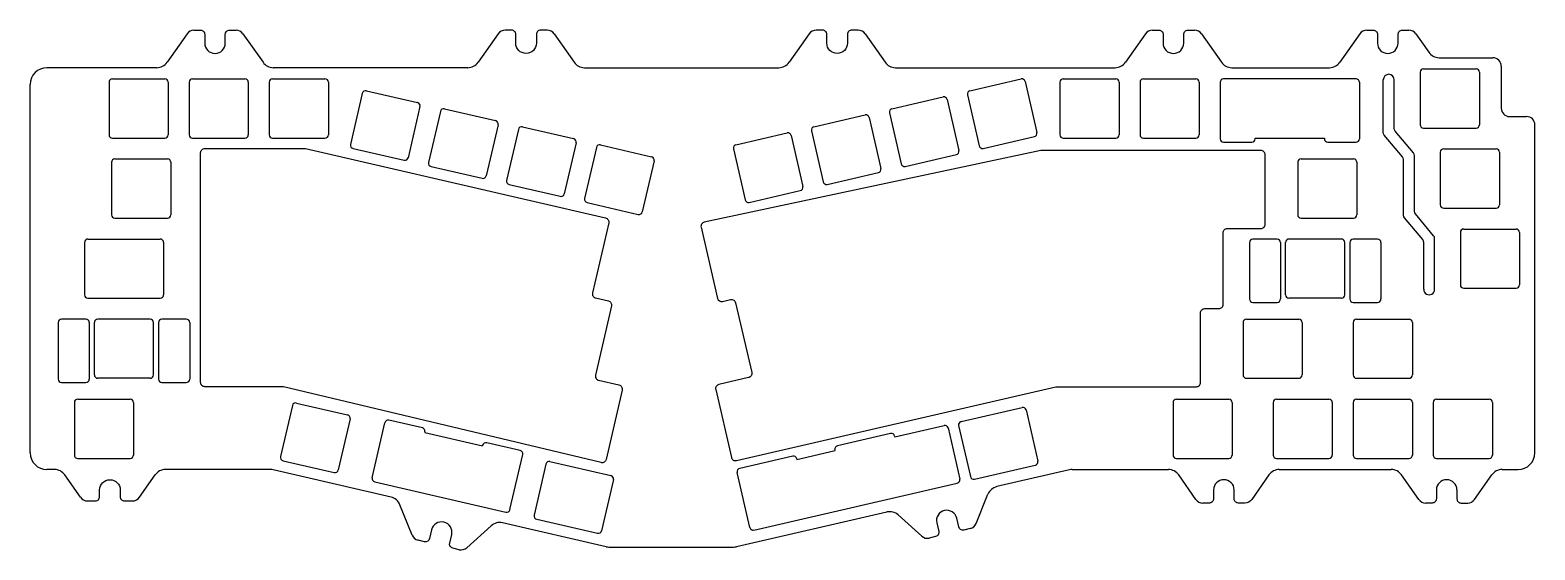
# Model space of a CAD drawing. Header units: millimetres. Extents: x -3243 to -2885, y -921 to -798.
import ezdxf

# ---------------------------------------------------------------- set-up
doc = ezdxf.new("R2010")
doc.units = ezdxf.units.MM

msp = doc.modelspace()

# ---------------------------------------------------------------- linework, layer by layer
for p, q in [((-3206.1, -798.45), (-3210.86, -805.26)), ((-3192.8, -798.45), (-3188.03, -805.26)), ((-3132.1, -798.45), (-3136.86, -805.26)), ((-3118.8, -798.45), (-3114.03, -805.26)), ((-3058.1, -798.45), (-3062.86, -805.26)), ((-3044.8, -798.45), (-3040.03, -805.26)), ((-2978.1, -798.45), (-2982.86, -805.26)), ((-2964.8, -798.45), (-2960.03, -805.26)), ((-2927.1, -798.45), (-2931.86, -805.26)), ((-2913.8, -798.45), (-2910.7, -802.88)), ((-2908.24, -804.16), (-2895.45, -804.16)), ((-3213.32, -806.54), (-3239.45, -806.54)), ((-3139.32, -806.54), (-3185.58, -806.54)), ((-3037.58, -806.54), (-2985.32, -806.54)), ((-2957.58, -806.54), (-2934.32, -806.54)), ((-2912.72, -807.62), (-2912.72, -820.1)), ((-2911.92, -806.82), (-2899.44, -806.82)), ((-2898.64, -807.62), (-2898.64, -820.1)), ((-2893.45, -806.16), (-2893.45, -816.16)), ((-3243.45, -898.14), (-3243.45, -810.54)), ((-3224.67, -810), (-3224.67, -822.48)), ((-3223.87, -809.2), (-3211.39, -809.2)), ((-3210.59, -810), (-3210.59, -822.48)), ((-3205.62, -810), (-3205.62, -822.48)), ((-3204.82, -809.2), (-3192.34, -809.2)), ((-3191.54, -810), (-3191.54, -822.48)), ((-3186.57, -810), (-3186.57, -822.48)), ((-3185.77, -809.2), (-3173.29, -809.2)), ((-3172.49, -810), (-3172.49, -822.48)), ((-3164.41, -812.65), (-3167.22, -824.81)), ((-3163.45, -812.05), (-3151.29, -814.85)), ((-3019.85, -812.02), (-3007.69, -809.21)), ((-3006.73, -809.81), (-3003.92, -821.97)), ((-2998.44, -810), (-2998.44, -822.48)), ((-2997.64, -809.2), (-2985.16, -809.2)), ((-2984.36, -810), (-2984.36, -822.48)), ((-2979.39, -810), (-2979.39, -822.48)), ((-2978.59, -809.2), (-2966.11, -809.2)), ((-2965.31, -810), (-2965.31, -822.48)), ((-2960.34, -810.02), (-2960.34, -823.46)), ((-2928.01, -809.22), (-2959.54, -809.22)), ((-2927.21, -810.02), (-2927.21, -823.46)), ((-3150.69, -815.81), (-3153.5, -827.97)), ((-3038.41, -816.3), (-3026.25, -813.5)), ((-3025.29, -814.1), (-3022.48, -826.26)), ((-3020.45, -812.98), (-3017.64, -825.14)), ((-3145.85, -816.93), (-3148.65, -829.09)), ((-3144.89, -816.33), (-3132.73, -819.14)), ((-3056.97, -820.59), (-3044.81, -817.78)), ((-3043.85, -818.38), (-3041.04, -830.54)), ((-3039.01, -817.26), (-3036.2, -829.42)), ((-2891.45, -818.16), (-2887.45, -818.16)), ((-3223.87, -823.28), (-3211.39, -823.28)), ((-3204.82, -823.28), (-3192.34, -823.28)), ((-3185.77, -823.28), (-3173.29, -823.28)), ((-3132.13, -820.1), (-3134.94, -832.26)), ((-3127.29, -821.22), (-3130.09, -833.38)), ((-3126.33, -820.62), (-3114.17, -823.42)), ((-3075.53, -824.87), (-3063.37, -822.07)), ((-3062.41, -822.67), (-3059.61, -834.83)), ((-3057.57, -821.55), (-3054.76, -833.71)), ((-3016.68, -825.74), (-3004.52, -822.93)), ((-2997.64, -823.28), (-2985.16, -823.28)), ((-2978.59, -823.28), (-2966.11, -823.28)), ((-2911.92, -820.9), (-2899.44, -820.9)), ((-2885.45, -898.14), (-2885.45, -820.16)), ((-3166.62, -825.77), (-3154.46, -828.57)), ((-3113.57, -824.38), (-3116.37, -836.54)), ((-3108.72, -825.5), (-3111.53, -837.66)), ((-3107.76, -824.9), (-3095.6, -827.71)), ((-3076.13, -825.83), (-3073.33, -837.99)), ((-2959.54, -824.26), (-2952.81, -824.26)), ((-2934.74, -824.26), (-2928.01, -824.26)), ((-2907.95, -826.67), (-2907.95, -839.15)), ((-2907.15, -825.87), (-2894.67, -825.87)), ((-2893.87, -826.67), (-2893.87, -839.15)), ((-3224.07, -829.05), (-3224.07, -841.53)), ((-3223.27, -828.25), (-3210.79, -828.25)), ((-3209.99, -829.05), (-3209.99, -841.53)), ((-3148.06, -830.05), (-3135.9, -832.86)), ((-3095, -828.67), (-3097.81, -840.83)), ((-3035.24, -830.02), (-3023.08, -827.22)), ((-2941.88, -829.05), (-2941.88, -841.53)), ((-2941.08, -828.25), (-2928.6, -828.25)), ((-2927.8, -829.05), (-2927.8, -841.53)), ((-3053.8, -834.31), (-3041.64, -831.5)), ((-3129.49, -834.34), (-3117.33, -837.14)), ((-3072.37, -838.59), (-3060.21, -835.79)), ((-3110.93, -838.62), (-3098.77, -841.43)), ((-2907.15, -839.95), (-2894.67, -839.95)), ((-3223.27, -842.33), (-3210.79, -842.33)), ((-2941.08, -842.33), (-2928.6, -842.33)), ((-3230.52, -848.1), (-3230.52, -860.58)), ((-3229.72, -847.3), (-3212.48, -847.3)), ((-3211.68, -848.1), (-3211.68, -860.58)), ((-2953.36, -848.12), (-2953.36, -861.56)), ((-2946.76, -847.32), (-2952.56, -847.32)), ((-2945.96, -848.12), (-2945.96, -861.56)), ((-2944.76, -860.58), (-2944.76, -848.1)), ((-2931.48, -847.3), (-2943.96, -847.3)), ((-2930.68, -860.58), (-2930.68, -848.1)), ((-2929.48, -848.12), (-2929.48, -861.56)), ((-2922.88, -847.32), (-2928.68, -847.32)), ((-2922.08, -848.12), (-2922.08, -861.56)), ((-2903.19, -845.72), (-2903.19, -858.2)), ((-2902.39, -844.92), (-2889.91, -844.92)), ((-2889.11, -845.72), (-2889.11, -858.2)), ((-2902.39, -859), (-2889.91, -859)), ((-3229.72, -861.38), (-3212.48, -861.38)), ((-2952.56, -862.36), (-2946.76, -862.36)), ((-2931.48, -861.38), (-2943.96, -861.38)), ((-2928.68, -862.36), (-2922.88, -862.36)), ((-3214.88, -866.35), (-3227.36, -866.35)), ((-2954.08, -866.35), (-2941.6, -866.35)), ((-2927.88, -866.35), (-2915.4, -866.35)), ((-3236.76, -867.17), (-3236.76, -880.61)), ((-3230.16, -866.37), (-3235.96, -866.37)), ((-3229.36, -867.17), (-3229.36, -880.61)), ((-3228.16, -879.63), (-3228.16, -867.15)), ((-3214.08, -879.63), (-3214.08, -867.15)), ((-3212.88, -867.17), (-3212.88, -880.61)), ((-3206.28, -866.37), (-3212.08, -866.37)), ((-3205.48, -867.17), (-3205.48, -880.61)), ((-2954.88, -867.15), (-2954.88, -879.63)), ((-2940.8, -867.15), (-2940.8, -879.63)), ((-2928.68, -867.15), (-2928.68, -879.63)), ((-2914.6, -867.15), (-2914.6, -879.63)), ((-3214.88, -880.43), (-3227.36, -880.43)), ((-2954.08, -880.43), (-2941.6, -880.43)), ((-2927.88, -880.43), (-2915.4, -880.43)), ((-3235.96, -881.41), (-3230.16, -881.41)), ((-3212.08, -881.41), (-3206.28, -881.41)), ((-3232.92, -886.2), (-3232.92, -898.68)), ((-3232.12, -885.4), (-3219.64, -885.4)), ((-3218.84, -886.2), (-3218.84, -898.68)), ((-3181.05, -886.91), (-3183.86, -899.07)), ((-3180.09, -886.31), (-3167.93, -889.12)), ((-3021.94, -890.71), (-3007.46, -887.36)), ((-2971.54, -886.2), (-2971.54, -898.68)), ((-2970.74, -885.4), (-2958.26, -885.4)), ((-2957.46, -886.2), (-2957.46, -898.68)), ((-2947.73, -886.2), (-2947.73, -898.68)), ((-2946.93, -885.4), (-2934.45, -885.4)), ((-2933.65, -886.2), (-2933.65, -898.68)), ((-2928.68, -886.2), (-2928.68, -898.68)), ((-2927.88, -885.4), (-2915.4, -885.4)), ((-2914.6, -886.2), (-2914.6, -898.68)), ((-2909.63, -886.2), (-2909.63, -898.68)), ((-2908.83, -885.4), (-2896.35, -885.4)), ((-2895.55, -886.2), (-2895.55, -898.68)), ((-3167.33, -890.08), (-3170.14, -902.24)), ((-3162.07, -904.08), (-3159.05, -890.99)), ((-3150.12, -892.23), (-3158.09, -890.39)), ((-3006.5, -887.96), (-3003.7, -900.12)), ((-3038.75, -893.58), (-3051.36, -896.49)), ((-3025.06, -892.25), (-3022.26, -904.39)), ((-3022.54, -891.67), (-3019.73, -903.83)), ((-3126.85, -897.6), (-3134.82, -895.76)), ((-3129.28, -911.66), (-3126.25, -898.56)), ((-3237.63, -902.14), (-3239.45, -902.14)), ((-3232.12, -899.48), (-3219.64, -899.48)), ((-3186.31, -902.14), (-3211.26, -902.14)), ((-3183.26, -900.03), (-3171.1, -902.84)), ((-3120.73, -900.84), (-3123.53, -913)), ((-3119.77, -900.24), (-3105.29, -903.58)), ((-3062.01, -898.95), (-3074.62, -901.86)), ((-3018.78, -904.43), (-3004.3, -901.08)), ((-2995.51, -902.14), (-2972.63, -902.14)), ((-2970.74, -899.48), (-2958.26, -899.48)), ((-2946.93, -899.48), (-2934.45, -899.48)), ((-2946.26, -902.14), (-2919.63, -902.14)), ((-2927.88, -899.48), (-2915.4, -899.48)), ((-2908.83, -899.48), (-2896.35, -899.48)), ((-2893.26, -902.14), (-2889.45, -902.14)), ((-3231.45, -908.74), (-3235.18, -903.42)), ((-3217.45, -908.74), (-3213.72, -903.42)), ((-3157.56, -908.7), (-3185.64, -902.21)), ((-3161.47, -905.04), (-3130.23, -912.25)), ((-3104.69, -904.54), (-3107.49, -916.7)), ((-3072.2, -915.92), (-3075.22, -902.82)), ((-3071.24, -916.52), (-3022.86, -905.35)), ((-2996.18, -902.21), (-3013.46, -906.2)), ((-2966.09, -909.24), (-2970.17, -903.42)), ((-2913.09, -909.24), (-2917.17, -903.42)), ((-2899.8, -909.24), (-2895.72, -903.42)), ((-3018.39, -914.98), (-3015.57, -908)), ((-3152.52, -917.75), (-3155.45, -910.5)), ((-3039.62, -912.24), (-3075.42, -920.51)), ((-3139.57, -920.74), (-3133.75, -915.51)), ((-3106.41, -920.51), (-3131.07, -914.81)), ((-3122.93, -913.96), (-3108.45, -917.3)), ((-3031.34, -917.97), (-3036.94, -912.94)), ((-3105.73, -920.58), (-3076.09, -920.58))]:
    msp.add_line(p, q)
for points in [[(-3204.46, -797.6), (-3202.9, -797.6, -0.414214), (-3201.9, -798.6), (-3201.9, -800.7, 1), (-3197, -800.7), (-3197, -798.6, -0.414214), (-3196, -797.6), (-3194.44, -797.6)], [(-3120.44, -797.6), (-3122, -797.6, 0.414214), (-3123, -798.6), (-3123, -800.7, -1), (-3127.9, -800.7), (-3127.9, -798.6, 0.414214), (-3128.9, -797.6), (-3130.46, -797.6)], [(-3053.9, -800.7), (-3053.9, -798.6, 0.414214), (-3054.9, -797.6), (-3056.46, -797.6)], [(-3046.44, -797.6), (-3048, -797.6, 0.414214), (-3049, -798.6), (-3049, -800.7, -1), (-3053.9, -800.7)], [(-2976.46, -797.6), (-2974.9, -797.6, -0.414214), (-2973.9, -798.6), (-2973.9, -800.7)], [(-2973.9, -800.7, 1), (-2969, -800.7), (-2969, -798.6, -0.414214), (-2968, -797.6), (-2966.44, -797.6)], [(-2925.46, -797.6), (-2923.9, -797.6, -0.414214), (-2922.9, -798.6), (-2922.9, -800.7, 1), (-2918, -800.7), (-2918, -798.6, -0.414214), (-2917, -797.6), (-2915.44, -797.6)], [(-3114.03, -805.26, 0.244698), (-3111.58, -806.54), (-3065.32, -806.54, 0.244698), (-3062.86, -805.26)], [(-2911.91, -859.26), (-2911.91, -848.1, 0.176327), (-2912.14, -847.45), (-2916.48, -842.29, -0.176327), (-2916.71, -841.65), (-2916.71, -828.37, 0.176328), (-2916.94, -827.73), (-2921.28, -822.57, -0.176328), (-2921.51, -821.93), (-2921.51, -809.42)], [(-2909.31, -859.26), (-2909.31, -847.15, 0.176327), (-2909.54, -846.51), (-2913.88, -841.34, -0.176327), (-2914.11, -840.7), (-2914.11, -827.43, 0.176327), (-2914.34, -826.79), (-2918.68, -821.62, -0.176327), (-2918.91, -820.98), (-2918.91, -809.42)], [(-3226.9, -907, -1), (-3222, -907), (-3222, -908.6, 0.414214), (-3221, -909.6), (-3219.09, -909.6)], [(-2948.72, -903.42), (-2952.8, -909.24, -0.244699), (-2954.44, -910.1), (-2956, -910.1, -0.414214), (-2957, -909.1), (-2957, -907)], [(-3229.81, -909.6), (-3227.9, -909.6, 0.414214), (-3226.9, -908.6), (-3226.9, -907)], [(-2961.9, -907), (-2961.9, -909.1, -0.414214), (-2962.9, -910.1), (-2964.45, -910.1)], [(-2908.9, -907), (-2908.9, -909.1, -0.414214), (-2909.9, -910.1), (-2911.45, -910.1)], [(-2904, -907), (-2904, -909.1, 0.414214), (-2903, -910.1), (-2901.44, -910.1)], [(-3027.76, -914.84), (-3027.29, -916.89, -0.414214), (-3028.03, -918.09), (-3029.55, -918.44)], [(-3019.79, -916.18), (-3021.31, -916.53, -0.414213), (-3022.51, -915.78), (-3022.98, -913.74)], [(-3147.92, -916.5), (-3148.4, -918.55, -0.414213), (-3149.59, -919.3), (-3151.12, -918.95)], [(-3141.35, -921.2), (-3142.87, -920.85, -0.414214), (-3143.62, -919.65), (-3143.15, -917.61)]]:
    msp.add_lwpolyline(points, format="xyb")
for points in [[(-2952.01, -823.46), (-2952.01, -823.28), (-2935.54, -823.28), (-2935.54, -823.46)], [(-3149.52, -893.19), (-3149.56, -893.36), (-3135.82, -896.53), (-3135.78, -896.36)], [(-3037.79, -894.18), (-3037.75, -894.36), (-3026.02, -891.65)], [(-3061.05, -899.55), (-3061.01, -899.73), (-3051.92, -897.63), (-3051.96, -897.45)]]:
    msp.add_lwpolyline(points)
for points in [[(-3201.87, -882.43, -0.414214), (-3202.87, -881.43), (-3202.87, -826.76, -0.414214), (-3201.87, -825.76), (-3178.15, -825.76, -0.056784), (-3177.92, -825.79), (-3106.55, -842.27, -0.414214), (-3105.8, -843.46), (-3109.65, -860.12, 0.414214), (-3108.9, -861.32), (-3105.88, -862.01, -0.414214), (-3105.13, -863.21), (-3108.94, -879.7, 0.414214), (-3108.19, -880.9), (-3103.35, -882.02, -0.414214), (-3102.6, -883.22), (-3106.41, -899.74, -0.416374), (-3107.62, -900.49), (-3183.2, -882.45, 0.058633), (-3183.43, -882.43)], [(-3002.8, -826.25, 0.052408), (-3003.01, -826.27), (-3083.06, -843.28, 0.419335), (-3083.82, -844.49), (-3079.91, -861.41, 0.414213), (-3078.72, -862.16), (-3076.82, -861.72, -0.414213), (-3075.62, -862.47), (-3071.78, -879.09, -0.414214), (-3072.53, -880.28), (-3079.59, -881.91, 0.414214), (-3080.34, -883.11), (-3076.61, -899.25, 0.414214), (-3075.41, -900), (-2999.39, -882.45, -0.056784), (-2999.17, -882.43), (-2965.99, -882.43, 0.414214), (-2964.99, -881.43), (-2964.99, -864.86, -0.414214), (-2963.99, -863.86), (-2960.63, -863.86, 0.414214), (-2959.63, -862.86), (-2959.63, -845.81, -0.414214), (-2958.63, -844.81), (-2950.62, -844.81, 0.414214), (-2949.62, -843.81), (-2949.62, -827.25, 0.414214), (-2950.62, -826.25)]]:
    msp.add_lwpolyline(points, format="xyb", close=True)
for centre, radius, start, end in [((-3204.46, -799.6), 2, 90, 145), ((-3194.44, -799.6), 2, 35, 90), ((-3130.46, -799.6), 2, 90, 145), ((-3120.44, -799.6), 2, 35, 90), ((-3056.46, -799.6), 2, 90, 145), ((-3046.44, -799.6), 2, 35, 90), ((-2976.46, -799.6), 2, 90, 145), ((-2966.44, -799.6), 2, 35, 90), ((-2925.46, -799.6), 2, 90, 145), ((-2915.44, -799.6), 2, 35, 90), ((-3213.32, -803.54), 3, 270, 325), ((-3185.58, -803.54), 3, 215, 270), ((-3139.32, -803.54), 3, 270, 325), ((-3037.58, -803.54), 3, 215, 270), ((-2985.32, -803.54), 3, 270, 325), ((-2957.58, -803.54), 3, 215, 270), ((-2934.32, -803.54), 3, 270, 325), ((-2908.24, -801.16), 3, 215, 270), ((-2895.45, -806.16), 2, 0, 90), ((-3239.45, -810.54), 4, 90, 180), ((-2920.21, -809.42), 1.3, 0, 180), ((-2911.92, -807.62), 0.8, 90, 180), ((-2899.44, -807.62), 0.8, 0, 90), ((-3223.87, -810), 0.8, 90, 180), ((-3211.39, -810), 0.8, 0, 90), ((-3204.82, -810), 0.8, 90, 180), ((-3192.34, -810), 0.8, 0, 90), ((-3185.77, -810), 0.8, 90, 180), ((-3173.29, -810), 0.8, 0, 90), ((-3163.63, -812.83), 0.8, 77, 167), ((-3019.67, -812.8), 0.8, 103, 193), ((-3007.51, -809.99), 0.8, 13, 103), ((-2997.64, -810), 0.8, 90, 180), ((-2985.16, -810), 0.8, 0, 90), ((-2978.59, -810), 0.8, 90, 180), ((-2966.11, -810), 0.8, 0, 90), ((-2959.54, -810.02), 0.8, 90, 180), ((-2928.01, -810.02), 0.8, 360, 90), ((-3151.47, -815.63), 0.8, 347, 77), ((-3026.07, -814.28), 0.8, 13, 103), ((-2891.45, -816.16), 2, 180, 270), ((-3145.07, -817.11), 0.8, 77, 167), ((-3132.91, -819.92), 0.8, 347, 77), ((-3044.63, -818.56), 0.8, 13, 103), ((-3038.23, -817.08), 0.8, 103, 193), ((-2887.45, -820.16), 2, 0, 90), ((-3223.87, -822.48), 0.8, 180, 270), ((-3211.39, -822.48), 0.8, 270, 0), ((-3204.82, -822.48), 0.8, 180, 270), ((-3192.34, -822.48), 0.8, 270, 0), ((-3185.77, -822.48), 0.8, 180, 270), ((-3173.29, -822.48), 0.8, 270, 0), ((-3126.51, -821.4), 0.8, 77, 167), ((-3063.19, -822.85), 0.8, 13, 103), ((-3056.79, -821.37), 0.8, 103, 193), ((-3004.7, -822.15), 0.8, 283, 13), ((-2997.64, -822.48), 0.8, 180, 270), ((-2985.16, -822.48), 0.8, 270, 0), ((-2978.59, -822.48), 0.8, 180, 270), ((-2966.11, -822.48), 0.8, 270, 0), ((-2911.92, -820.1), 0.8, 180, 270), ((-2899.44, -820.1), 0.8, 270, 0), ((-3166.44, -824.99), 0.8, 167, 257), ((-3114.35, -824.2), 0.8, 347, 77), ((-3107.94, -825.68), 0.8, 77, 167), ((-3075.35, -825.65), 0.8, 103, 193), ((-3023.26, -826.44), 0.8, 283, 13), ((-3016.86, -824.96), 0.8, 193, 283), ((-2959.54, -823.46), 0.8, 180, 270), ((-2952.81, -823.46), 0.8, 270, 0), ((-2934.74, -823.46), 0.8, 180, 270), ((-2928.01, -823.46), 0.8, 270, 0), ((-2907.15, -826.67), 0.8, 90, 180), ((-2894.67, -826.67), 0.8, 0, 90), ((-3223.27, -829.05), 0.8, 90, 180), ((-3210.79, -829.05), 0.8, 0, 90), ((-3154.28, -827.79), 0.8, 257, 347), ((-3147.88, -829.27), 0.8, 167, 257), ((-3095.78, -828.49), 0.8, 347, 77), ((-3041.82, -830.72), 0.8, 283, 13), ((-3035.42, -829.24), 0.8, 193, 283), ((-2941.08, -829.05), 0.8, 90, 180), ((-2928.6, -829.05), 0.8, 0, 90), ((-3135.72, -832.08), 0.8, 257, 347), ((-3129.31, -833.56), 0.8, 167, 257), ((-3053.98, -833.53), 0.8, 193, 283), ((-3117.15, -836.36), 0.8, 257, 347), ((-3110.75, -837.84), 0.8, 167, 257), ((-3060.39, -835.01), 0.8, 283, 13), ((-3098.59, -840.65), 0.8, 257, 347), ((-3072.55, -837.81), 0.8, 193, 283), ((-2907.15, -839.15), 0.8, 180, 270), ((-2894.67, -839.15), 0.8, 270, 0), ((-3223.27, -841.53), 0.8, 180, 270), ((-3210.79, -841.53), 0.8, 270, 0), ((-2941.08, -841.53), 0.8, 180, 270), ((-2928.6, -841.53), 0.8, 270, 0), ((-3229.72, -848.1), 0.8, 90, 180), ((-3212.48, -848.1), 0.8, 360, 90), ((-2952.56, -848.12), 0.8, 90, 180), ((-2946.76, -848.12), 0.8, 0, 90), ((-2943.96, -848.1), 0.8, 90, 180), ((-2931.48, -848.1), 0.8, 0, 90), ((-2928.68, -848.12), 0.8, 90, 180), ((-2922.88, -848.12), 0.8, 0, 90), ((-2902.39, -845.72), 0.8, 90, 180), ((-2889.91, -845.72), 0.8, 0, 90), ((-2902.39, -858.2), 0.8, 180, 270), ((-2889.91, -858.2), 0.8, 270, 0), ((-3229.72, -860.58), 0.8, 180, 270), ((-3212.48, -860.58), 0.8, 270, 0), ((-2952.56, -861.56), 0.8, 180, 270), ((-2946.76, -861.56), 0.8, 270, 360), ((-2943.96, -860.58), 0.8, 180, 270), ((-2931.48, -860.58), 0.8, 270, 0), ((-2928.68, -861.56), 0.8, 180, 270), ((-2922.88, -861.56), 0.8, 270, 360), ((-2910.61, -859.26), 1.3, 179.7359, 0.2641), ((-3227.36, -867.15), 0.8, 90, 180), ((-3214.88, -867.15), 0.8, 360, 90), ((-2954.08, -867.15), 0.8, 90, 180), ((-2941.6, -867.15), 0.8, 0, 90), ((-2927.88, -867.15), 0.8, 90, 180), ((-2915.4, -867.15), 0.8, 0, 90), ((-3235.96, -867.17), 0.8, 90, 180), ((-3230.16, -867.17), 0.8, 0, 90), ((-3212.08, -867.17), 0.8, 90, 180), ((-3206.28, -867.17), 0.8, 0, 90), ((-3235.96, -880.61), 0.8, 180, 270), ((-3230.16, -880.61), 0.8, 270, 0), ((-3227.36, -879.63), 0.8, 180, 270), ((-3214.88, -879.63), 0.8, 270, 360), ((-3212.08, -880.61), 0.8, 180, 270), ((-3206.28, -880.61), 0.8, 270, 0), ((-2954.08, -879.63), 0.8, 180, 270), ((-2941.6, -879.63), 0.8, 270, 0), ((-2927.88, -879.63), 0.8, 180, 270), ((-2915.4, -879.63), 0.8, 270, 0), ((-3232.12, -886.2), 0.8, 90, 180), ((-3219.64, -886.2), 0.8, 0, 90), ((-3180.27, -887.09), 0.8, 77, 167), ((-3007.28, -888.14), 0.8, 13, 103), ((-2970.74, -886.2), 0.8, 90, 180), ((-2958.26, -886.2), 0.8, 0, 90), ((-2946.93, -886.2), 0.8, 90, 180), ((-2934.45, -886.2), 0.8, 0, 90), ((-2927.88, -886.2), 0.8, 90, 180), ((-2915.4, -886.2), 0.8, 0, 90), ((-2908.83, -886.2), 0.8, 90, 180), ((-2896.35, -886.2), 0.8, 0, 90), ((-3168.11, -889.9), 0.8, 347, 77), ((-3158.27, -891.17), 0.8, 77, 167), ((-3021.76, -891.49), 0.8, 103, 193), ((-3150.3, -893.01), 0.8, 347, 77), ((-3038.57, -894.36), 0.8, 13, 103), ((-3025.84, -892.43), 0.8, 13, 103), ((-3239.45, -898.14), 4, 180, 270), ((-3135, -896.54), 0.8, 77, 167), ((-3127.03, -898.38), 0.8, 347, 77), ((-3051.18, -897.27), 0.8, 103, 193), ((-2889.45, -898.14), 4, 270, 360), ((-3237.63, -905.14), 3, 35, 90), ((-3232.12, -898.68), 0.8, 180, 270), ((-3219.64, -898.68), 0.8, 270, 0), ((-3211.26, -905.14), 3, 90, 145), ((-3186.31, -905.14), 3, 77, 90), ((-3183.08, -899.25), 0.8, 167, 257), ((-3119.95, -901.02), 0.8, 77, 167), ((-3074.44, -902.64), 0.8, 103, 193), ((-3061.83, -899.73), 0.8, 13, 103), ((-3004.47, -900.3), 0.8, 283, 13), ((-2995.51, -905.14), 3, 90, 103), ((-2972.63, -905.14), 3, 35, 90), ((-2970.74, -898.68), 0.8, 180, 270), ((-2958.26, -898.68), 0.8, 270, 0), ((-2946.26, -905.14), 3, 90, 145), ((-2946.93, -898.68), 0.8, 180, 270), ((-2934.45, -898.68), 0.8, 270, 0), ((-2927.88, -898.68), 0.8, 180, 270), ((-2919.63, -905.14), 3, 35, 90), ((-2915.4, -898.68), 0.8, 270, 0), ((-2908.83, -898.68), 0.8, 180, 270), ((-2896.35, -898.68), 0.8, 270, 0), ((-2893.26, -905.14), 3, 90, 145), ((-3170.92, -902.06), 0.8, 257, 347), ((-3161.29, -904.26), 0.8, 167, 257), ((-3105.47, -904.36), 0.8, 347, 77), ((-3023.04, -904.57), 0.8, 283, 13), ((-3018.96, -903.65), 0.8, 193, 283), ((-2959.45, -907), 2.45, 0, 180), ((-2906.45, -907), 2.45, 0, 180), ((-3229.81, -907.6), 2, 215, 270), ((-3219.09, -907.6), 2, 270, 325), ((-3158.23, -911.62), 3, 22, 77), ((-3012.78, -909.13), 3, 103, 158), ((-2964.45, -908.1), 2, 215, 270), ((-2911.45, -908.1), 2, 215, 270), ((-2901.44, -908.1), 2, 270, 325), ((-3130.05, -911.48), 0.8, 257, 347), ((-3038.94, -915.16), 3, 48, 103), ((-3025.37, -914.29), 2.45, 13, 193), ((-3145.54, -917.06), 2.45, 347, 167), ((-3131.75, -917.74), 3, 77, 132), ((-3122.75, -913.18), 0.8, 167, 257), ((-3071.42, -915.74), 0.8, 193, 283), ((-3020.24, -914.23), 2, 283, 338), ((-3150.67, -917), 2, 202, 257), ((-3108.27, -916.52), 0.8, 257, 347), ((-3030, -916.49), 2, 228, 283), ((-3140.9, -919.25), 2, 257, 312), ((-3105.73, -917.58), 3, 257, 270), ((-3076.09, -917.58), 3, 270, 283)]:
    msp.add_arc(centre, radius, start, end)

doc.saveas('drawing.dxf')
